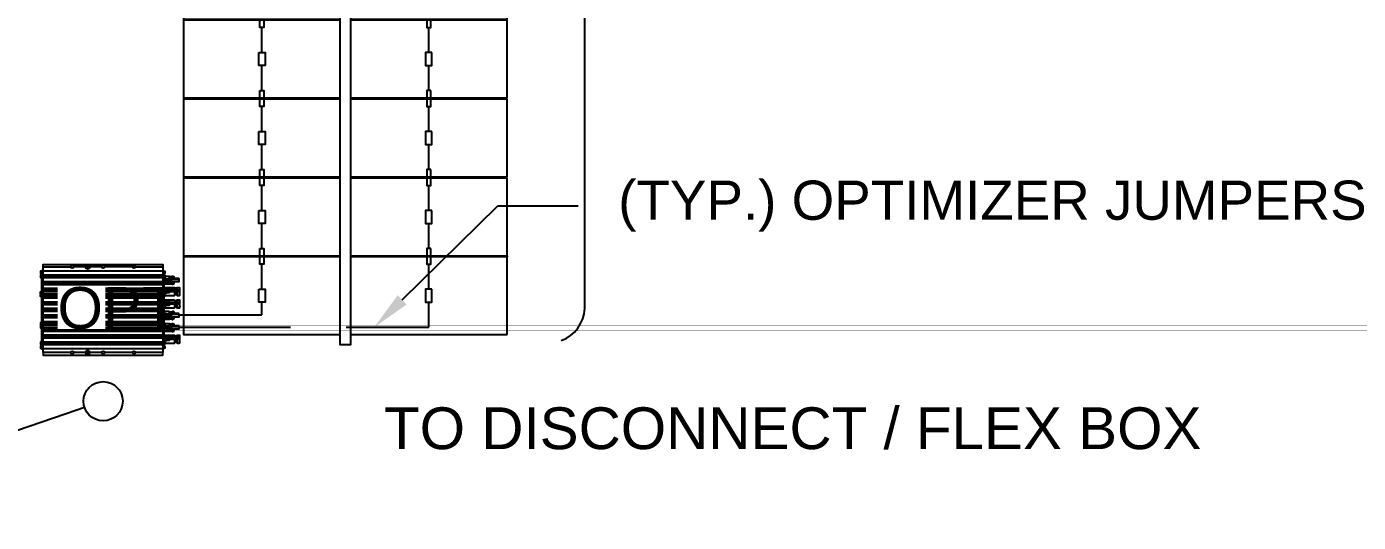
# Model space of a CAD drawing. Header units: inches. Extents: x -4 to 3761, y -12 to 63679.
# Drawn here: x 25.611 to 28.598, y 4.122 to 5.234 of the extents above; entities that cross this region are included whole.
import ezdxf
from ezdxf import colors
from ezdxf.entities.mleader import LeaderData, LeaderLine
from ezdxf.math import Vec2, Vec3

# ---------------------------------------------------------------- set-up
doc = ezdxf.new("R2010")
doc.units = ezdxf.units.IN
doc.header["$MEASUREMENT"] = 0
doc.linetypes.add('HIDDEN', pattern=[0.375, 0.25, -0.125])
for name, color, linetype in [('E-CABL-DF', 10, 'DF_CABLE'), ('E-HARN-COMP', 8, 'Continuous'), ('E-OPT', 10, 'Continuous'), ('E-TRNK-CABL-NEG', 170, 'HIDDEN'), ('E-TRUNK-CABLE-POS', 10, 'HIDDEN'), ('G-ANNO-TEXT', 1, 'Continuous'), ('PVcase PV Modules (full frames)', 142, 'Continuous'), ('XREF', 7, 'Continuous')]:
    doc.layers.add(name, color=color, linetype=linetype)
doc.styles.add('NEI-A', font='arial.ttf')
doc.styles.get("Standard").update_dxf_attribs({"font": 'arial.ttf'})
doc.linetypes.add('DF_CABLE', pattern='A,1,-0.2,["DF",Standard,S=0.1,R=0,X=-0.1,Y=-0.05],-0.2', length=1.4)

# ---------------------------------------------------------------- blocks, each defined once
blk = doc.blocks.new('HT72-18X (2x13)')
for points in [[(50213.14, 17196.213), (50213.14, 17144.534), (50213.632, 17144.534), (50213.632, 17196.213), (50213.14, 17196.213)], [(50205.643, 17192.012), (50205.643, 17195.73), (50213.14, 17195.73), (50213.14, 17192.012), (50205.643, 17192.012)], [(50213.632, 17192.012), (50213.632, 17195.73), (50221.128, 17195.73), (50221.128, 17192.012), (50213.632, 17192.012)], [(50205.643, 17188.236), (50205.643, 17191.953), (50213.14, 17191.953), (50213.14, 17188.236), (50205.643, 17188.236)], [(50213.632, 17188.236), (50213.632, 17191.953), (50221.128, 17191.953), (50221.128, 17188.236), (50213.632, 17188.236)], [(50205.643, 17184.46), (50205.643, 17188.177), (50213.14, 17188.177), (50213.14, 17184.46), (50205.643, 17184.46)], [(50213.632, 17184.46), (50213.632, 17188.177), (50221.128, 17188.177), (50221.128, 17184.46), (50213.632, 17184.46)], [(50205.643, 17180.684), (50205.643, 17184.401), (50213.14, 17184.401), (50213.14, 17180.684), (50205.643, 17180.684)], [(50213.632, 17180.684), (50213.632, 17184.401), (50221.128, 17184.401), (50221.128, 17180.684), (50213.632, 17180.684)], [(50205.643, 17176.907), (50205.643, 17180.625), (50213.14, 17180.625), (50213.14, 17176.907), (50205.643, 17176.907)], [(50213.632, 17176.907), (50213.632, 17180.625), (50221.128, 17180.625), (50221.128, 17176.907), (50213.632, 17176.907)], [(50205.643, 17173.131), (50205.643, 17176.848), (50213.14, 17176.848), (50213.14, 17173.131), (50205.643, 17173.131)], [(50213.632, 17173.131), (50213.632, 17176.848), (50221.128, 17176.848), (50221.128, 17173.131), (50213.632, 17173.131)], [(50205.643, 17169.355), (50205.643, 17173.072), (50213.14, 17173.072), (50213.14, 17169.355), (50205.643, 17169.355)], [(50213.632, 17169.355), (50213.632, 17173.072), (50221.128, 17173.072), (50221.128, 17169.355), (50213.632, 17169.355)], [(50205.643, 17163.899), (50205.643, 17167.616), (50213.14, 17167.616), (50213.14, 17163.899), (50205.643, 17163.899)], [(50213.632, 17163.899), (50213.632, 17167.616), (50221.128, 17167.616), (50221.128, 17163.899), (50213.632, 17163.899)], [(50205.643, 17160.123), (50205.643, 17163.84), (50213.14, 17163.84), (50213.14, 17160.123), (50205.643, 17160.123)], [(50213.632, 17160.123), (50213.632, 17163.84), (50221.128, 17163.84), (50221.128, 17160.123), (50213.632, 17160.123)], [(50205.643, 17156.346), (50205.643, 17160.064), (50213.14, 17160.064), (50213.14, 17156.346), (50205.643, 17156.346)], [(50213.632, 17156.346), (50213.632, 17160.064), (50221.128, 17160.064), (50221.128, 17156.346), (50213.632, 17156.346)], [(50205.643, 17152.57), (50205.643, 17156.287), (50213.14, 17156.287), (50213.14, 17152.57), (50205.643, 17152.57)], [(50213.632, 17152.57), (50213.632, 17156.287), (50221.128, 17156.287), (50221.128, 17152.57), (50213.632, 17152.57)], [(50205.643, 17148.794), (50205.643, 17152.511), (50213.14, 17152.511), (50213.14, 17148.794), (50205.643, 17148.794)], [(50213.632, 17148.794), (50213.632, 17152.511), (50221.128, 17152.511), (50221.128, 17148.794), (50213.632, 17148.794)], [(50205.643, 17145.018), (50205.643, 17148.735), (50213.14, 17148.735), (50213.14, 17145.018), (50205.643, 17145.018)], [(50213.632, 17145.018), (50213.632, 17148.735), (50221.128, 17148.735), (50221.128, 17145.018), (50213.632, 17145.018)]]:
    blk.add_lwpolyline(points)
blk = doc.blocks.new('AMPT-OPTIMIZER')
at = {"layer": 'E-OPT'}
for p, q in [((6.025, 3.759), (6.171, 3.765)), ((6.171, 3.395), (6.171, 3.407)), ((5.883, 3.023), (5.87, 3.023)), ((6.045, 3.13), (6.532, 3.13)), ((6.045, 3.042), (6.532, 3.042)), ((6.532, 3.033), (6.045, 3.033)), ((6.399, 2.897), (6.301, 2.897)), ((5.883, 2.428), (5.87, 2.428)), ((6.025, 2.075), (6.171, 2.081)), ((6.045, 2.534), (6.532, 2.534)), ((6.045, 2.447), (6.532, 2.447)), ((6.532, 2.438), (6.045, 2.438)), ((6.399, 2.302), (6.301, 2.302)), ((6.025, 1.495), (6.171, 1.5)), ((6.171, 1.71), (6.171, 1.723)), ((5.883, 0.744), (5.87, 0.744)), ((6.045, 0.85), (6.532, 0.85)), ((6.045, 0.763), (6.532, 0.763)), ((6.532, 0.753), (6.045, 0.753)), ((6.171, 1.13), (6.171, 1.143)), ((6.399, 0.618), (6.301, 0.618))]:
    blk.add_line(p, q, dxfattribs=at)
for points in [[(-0.089, 4.013), (-0.131, 4.013), (-0.131, 3.905), (-0.089, 3.905)], [(-0.089, 3.824), (-0.131, 3.824), (-0.131, 3.717), (-0.089, 3.717)], [(-0.028, 4.028), (0, 4.028)], [(0, 4.218), (0, 4.34), (5.73, 4.34), (5.73, 4.218)], [(1.325, 0.123), (0, 0.123), (0, 4.218), (1.325, 4.218)], [(0, 4.031), (5.73, 4.031)], [(0, 3.836), (5.73, 3.836)], [(2.027, 4.218), (1.448, 4.218)], [(2.805, 4.218), (2.226, 4.218)], [(4.28, 4.218), (2.928, 4.218)], [(4.403, 4.218), (5.73, 4.218), (5.73, 0.123), (4.403, 0.123)], [(5.73, 4.037), (5.775, 4.037), (5.775, 0.305), (5.73, 0.305)], [(5.775, 4.013), (5.817, 4.013), (5.817, 3.905), (5.775, 3.905)], [(5.775, 3.824), (5.817, 3.824), (5.817, 3.717), (5.775, 3.717)], [(0, 3.805), (5.73, 3.805)], [(0, 3.774), (5.73, 3.774)], [(0, 3.744), (5.73, 3.744)], [(0, 3.713), (5.73, 3.713)], [(0, 3.524), (5.73, 3.524)], [(0, 3.485), (5.73, 3.485)], [(0, 3.453), (5.73, 3.453)], [(0, 3.422), (5.73, 3.422)], [(0, 3.383), (5.73, 3.383)], [(0, 3.199), (5.73, 3.199)], [(5.9, 3.444), (5.971, 3.444), (5.971, 3.64), (5.9, 3.64)], [(6.112, 3.683), (6.112, 3.549), (6.112, 3.489)], [(6.171, 3.725), (6.171, 3.777), (6.196, 3.778)], [(6.196, 3.726), (6.196, 3.778), (6.254, 3.756), (6.254, 3.704)], [(-0.089, 2.924), (-0.131, 2.924), (-0.131, 3.032), (-0.089, 3.032)], [(-0.089, 2.8), (-0.131, 2.8), (-0.131, 2.907), (-0.089, 2.907)], [(0, 3.165), (5.73, 3.165)], [(0, 3.132), (5.73, 3.132)], [(0, 3.097), (5.73, 3.097)], [(0, 3.041), (5.73, 3.041)], [(0, 2.932), (5.73, 2.932)], [(0, 2.908), (5.73, 2.908)], [(0, 2.877), (5.73, 2.877)], [(0, 2.843), (5.73, 2.843)], [(0, 2.808), (5.73, 2.808)], [(0, 2.782), (5.73, 2.782)], [(0, 2.746), (5.73, 2.746)], [(5.775, 2.92), (5.817, 2.92), (5.817, 2.813), (5.775, 2.813)], [(5.87, 3.035), (5.87, 3.036), (5.855, 3.036)], [(5.897, 3.036), (5.883, 3.036), (5.883, 3.035)], [(0, 2.548), (5.73, 2.548)], [(0, 2.514), (5.73, 2.514)], [(0, 2.485), (5.73, 2.485)], [(0, 2.455), (5.73, 2.455)], [(0, 2.421), (5.73, 2.421)], [(0, 2.241), (5.73, 2.241)], [(0, 2.211), (5.73, 2.211)], [(0, 2.173), (5.73, 2.173)], [(0, 2.135), (5.73, 2.135)], [(0, 2.104), (5.73, 2.104)], [(0, 1.925), (5.73, 1.925)], [(5.87, 2.439), (5.87, 2.441), (5.855, 2.441)], [(5.897, 2.441), (5.883, 2.441), (5.883, 2.439)], [(5.9, 1.76), (5.971, 1.76), (5.971, 1.956), (5.9, 1.956)], [(6.112, 1.999), (6.112, 1.865), (6.112, 1.805)], [(6.171, 2.041), (6.171, 2.093), (6.196, 2.094)], [(6.196, 2.042), (6.196, 2.094), (6.254, 2.071), (6.254, 2.02)], [(-0.089, 1.541), (-0.131, 1.541), (-0.131, 1.434), (-0.089, 1.434)], [(-0.089, 1.417), (-0.131, 1.417), (-0.131, 1.31), (-0.089, 1.31)], [(0, 1.891), (5.73, 1.891)], [(0, 1.861), (5.73, 1.861)], [(0, 1.832), (5.73, 1.832)], [(0, 1.797), (5.73, 1.797)], [(0, 1.599), (5.73, 1.599)], [(0, 1.563), (5.73, 1.563)], [(0, 1.537), (5.73, 1.537)], [(0, 1.503), (5.73, 1.503)], [(0, 1.469), (5.73, 1.469)], [(0, 1.437), (5.73, 1.437)], [(0, 1.414), (5.73, 1.414)], [(0, 1.304), (5.73, 1.304)], [(5.775, 1.527), (5.817, 1.527), (5.817, 1.42), (5.775, 1.42)], [(5.9, 1.18), (5.971, 1.18), (5.971, 1.376), (5.9, 1.376)], [(6.112, 1.419), (6.112, 1.285), (6.112, 1.225)], [(6.171, 1.461), (6.171, 1.513), (6.196, 1.514)], [(6.196, 1.462), (6.196, 1.514), (6.254, 1.491), (6.254, 1.44)], [(0, 1.248), (5.73, 1.248)], [(0, 1.213), (5.73, 1.213)], [(0, 1.181), (5.73, 1.181)], [(0, 1.146), (5.73, 1.146)], [(0, 0.962), (5.73, 0.962)], [(0, 0.923), (5.73, 0.923)], [(0, 0.892), (5.73, 0.892)], [(0, 0.861), (5.73, 0.861)], [(0, 0.822), (5.73, 0.822)], [(5.87, 0.755), (5.87, 0.757), (5.855, 0.757)], [(5.897, 0.757), (5.883, 0.757), (5.883, 0.755)], [(-0.089, 0.624), (-0.131, 0.624), (-0.131, 0.517), (-0.089, 0.517)], [(-0.089, 0.433), (-0.131, 0.433), (-0.131, 0.326), (-0.089, 0.326)], [(-0.028, 0.313), (0, 0.313)], [(0, 0.633), (5.73, 0.633)], [(0, 0.602), (5.73, 0.602)], [(0, 0.571), (5.73, 0.571)], [(0, 0.54), (5.73, 0.54)], [(0, 0.51), (5.73, 0.51)], [(0, 0.311), (5.73, 0.311)], [(0, 0.123), (0, 0), (5.73, 0), (5.73, 0.123)], [(2.027, 0.123), (1.448, 0.123)], [(2.805, 0.123), (2.226, 0.123)], [(4.28, 0.123), (2.928, 0.123)], [(5.775, 0.624), (5.817, 0.624), (5.817, 0.517), (5.775, 0.517)], [(5.775, 0.433), (5.817, 0.433), (5.817, 0.326), (5.775, 0.326)]]:
    blk.add_lwpolyline(points, dxfattribs=at)
for points in [[(-0.028, 0.305), (-0.028, 4.037), (-0.089, 4.037), (-0.089, 0.305)], [(5.869, 3.553), (5.869, 3.592), (5.882, 3.592), (5.882, 3.553)], [(1.443, 2.652), (1.478, 2.652), (1.478, 2.634), (1.443, 2.634), (1.443, 2.6), (1.426, 2.6), (1.426, 2.634), (1.391, 2.634), (1.391, 2.652), (1.426, 2.652), (1.426, 2.686), (1.443, 2.686)], [(1.994, 2.652), (2.029, 2.652), (2.029, 2.634), (1.994, 2.634), (1.994, 2.6), (1.977, 2.6), (1.977, 2.634), (1.942, 2.634), (1.942, 2.652), (1.977, 2.652), (1.977, 2.686), (1.994, 2.686)], [(5.855, 3.046), (5.855, 3.035), (5.87, 3.035), (5.87, 3.022), (5.883, 3.022), (5.883, 3.035), (5.897, 3.035), (5.897, 3.046), (5.883, 3.046), (5.883, 3.06), (5.87, 3.06), (5.87, 3.046)], [(5.855, 2.451), (5.855, 2.439), (5.87, 2.439), (5.87, 2.426), (5.883, 2.426), (5.883, 2.439), (5.897, 2.439), (5.897, 2.451), (5.883, 2.451), (5.883, 2.465), (5.87, 2.465), (5.87, 2.451)], [(1.443, 1.689), (1.478, 1.689), (1.478, 1.706), (1.443, 1.706), (1.443, 1.741), (1.426, 1.741), (1.426, 1.706), (1.391, 1.706), (1.391, 1.689), (1.426, 1.689), (1.426, 1.654), (1.443, 1.654)], [(1.994, 1.689), (2.029, 1.689), (2.029, 1.706), (1.994, 1.706), (1.994, 1.741), (1.977, 1.741), (1.977, 1.706), (1.942, 1.706), (1.942, 1.689), (1.977, 1.689), (1.977, 1.654), (1.994, 1.654)], [(5.869, 1.869), (5.869, 1.908), (5.882, 1.908), (5.882, 1.869)], [(5.869, 1.289), (5.869, 1.327), (5.882, 1.327), (5.882, 1.289)], [(5.855, 0.767), (5.855, 0.755), (5.87, 0.755), (5.87, 0.742), (5.883, 0.742), (5.883, 0.755), (5.897, 0.755), (5.897, 0.767), (5.883, 0.767), (5.883, 0.781), (5.87, 0.781), (5.87, 0.767)]]:
    blk.add_lwpolyline(points, close=True, dxfattribs=at)
for points in [[(6.025, 3.707), (6.177, 3.713), (6.171, 3.725), (6.196, 3.726), (6.254, 3.704), (6.254, 3.699, -0.417336), (6.248, 3.693), (6.029, 3.684, 0.407505), (6.025, 3.681)], [(6.025, 3.413), (6.177, 3.407), (6.171, 3.395), (6.196, 3.394), (6.254, 3.416), (6.254, 3.421, 0.417361), (6.248, 3.427), (6.029, 3.436, -0.407434), (6.025, 3.439)], [(6.025, 2.023), (6.177, 2.029), (6.171, 2.041), (6.196, 2.042), (6.254, 2.02), (6.254, 2.015, -0.417336), (6.248, 2.009), (6.029, 2, 0.407505), (6.025, 1.996)], [(6.025, 1.728), (6.177, 1.723), (6.171, 1.71), (6.196, 1.71), (6.254, 1.732), (6.254, 1.737, 0.417361), (6.248, 1.743), (6.029, 1.751, -0.407434), (6.025, 1.755)], [(6.025, 1.443), (6.177, 1.449), (6.171, 1.461), (6.196, 1.462), (6.254, 1.44), (6.254, 1.434, -0.417336), (6.248, 1.428), (6.029, 1.42, 0.407505), (6.025, 1.416)], [(6.025, 1.148), (6.177, 1.143), (6.171, 1.13), (6.196, 1.129), (6.254, 1.152), (6.254, 1.157, 0.417361), (6.248, 1.163), (6.029, 1.171, -0.407434), (6.025, 1.175)]]:
    blk.add_lwpolyline(points, format="xyb", dxfattribs=at)
for centre, radius in [((1.386, 4.218), 0.0616), ((2.126, 4.218), 0.0994), ((2.126, 4.218), 0.0473), ((2.126, 4.218), 0.0136), ((2.866, 4.218), 0.0616), ((4.341, 4.218), 0.0616), ((5.874, 3.572), 0.0426), ((1.435, 2.643), 0.0939), ((1.986, 2.643), 0.0939), ((5.877, 3.04), 0.0426), ((5.874, 1.888), 0.0426), ((5.877, 2.444), 0.0426), ((1.435, 1.697), 0.0939), ((1.986, 1.697), 0.0939), ((5.874, 1.308), 0.0426), ((5.877, 0.76), 0.0426), ((1.386, 0.123), 0.0616), ((2.126, 0.123), 0.0994), ((2.126, 0.123), 0.0473), ((2.126, 0.123), 0.0136), ((2.866, 0.123), 0.0616), ((4.341, 0.123), 0.0616)]:
    blk.add_circle(centre, radius, dxfattribs=at)
for points, degree, knots in [([(5.817, 3.781), (6.025, 3.781), (6.025, 3.691), (6.025, 3.685), (6.025, 3.588), (6.025, 3.496), (6.025, 3.399), (6.025, 3.395), (6.025, 3.39), (5.775, 3.39)], 1, [0.137833, 0.137833, 0.8295, 1.8295, 2.8295, 3.8295, 4.781137, 5.781137, 6.781137, 7.781137, 8.528711, 8.528711]), ([(6.405, 3.219), (6.405, 3.218), (6.405, 3.216), (6.405, 3.183), (6.301, 3.183), (6.301, 3.195), (6.301, 3.204), (6.282, 3.224), (5.775, 3.224)], 1, [0, 0, 1, 2, 3, 4, 5, 6, 7, 7.955035, 7.955035]), ([(5.9, 3.606), (5.9, 3.617), (5.9, 3.629), (5.9, 3.64), (5.892, 3.644), (5.876, 3.652), (5.842, 3.667), (5.817, 3.678), (5.8, 3.685), (5.8, 3.686), (5.798, 3.686), (5.795, 3.688), (5.794, 3.689), (5.793, 3.69), (5.793, 3.691), (5.793, 3.691), (5.793, 3.592), (5.793, 3.494), (5.793, 3.395), (5.793, 3.395), (5.793, 3.395), (5.794, 3.396), (5.796, 3.397), (5.798, 3.398), (5.8, 3.399), (5.8, 3.399), (5.817, 3.406), (5.842, 3.417), (5.876, 3.432), (5.892, 3.44), (5.9, 3.444), (5.9, 3.475), (5.9, 3.507), (5.9, 3.539)], 3, [0, 0, 0, 0, 0.175489, 0.175489, 0.175489, 0.425436, 0.675194, 1.175489, 1.175489, 1.175489, 1.339863, 1.811084, 1.995544, 2.099777, 2.175489, 2.175489, 2.175489, 3.175489, 3.175489, 3.175489, 3.20703, 3.28519, 3.460771, 3.984033, 4.175489, 4.175489, 4.175489, 4.676213, 4.925949, 5.175489, 5.175489, 5.175489, 5.657834, 5.657834, 5.657834, 5.657834]), ([(5.928, 3.173), (5.912, 3.181), (5.881, 3.196), (5.85, 3.209), (5.834, 3.216), (5.833, 3.216), (5.832, 3.217), (5.83, 3.217), (5.828, 3.219), (5.827, 3.219), (5.827, 3.219), (5.827, 3.219), (5.827, 3.127), (5.827, 3.034), (5.827, 2.942), (5.827, 2.942), (5.827, 2.942), (5.828, 2.943), (5.829, 2.945), (5.832, 2.946), (5.833, 2.947), (5.834, 2.947), (5.85, 2.954), (5.881, 2.967), (5.912, 2.982), (5.928, 2.989), (5.967, 2.989), (6.006, 2.989), (6.045, 2.989), (6.045, 3.051), (6.045, 3.112), (6.045, 3.173), (6.006, 3.173), (5.967, 3.173), (5.928, 3.173), (5.928, 3.112), (5.928, 3.051), (5.928, 2.989)], 3, [0, 0, 0, 0, 0.499249, 1, 1, 1, 1.191456, 1.714328, 1.889909, 1.968408, 2, 2, 2, 3, 3, 3, 3.075721, 3.180211, 3.36466, 3.835604, 4, 4, 4, 4.500323, 5, 5, 5, 6, 6, 6, 7, 7, 7, 8, 8, 8, 9, 9, 9, 9]), ([(5.971, 3.64), (5.976, 3.636), (5.986, 3.629), (6, 3.616), (6.011, 3.605), (6.02, 3.596), (6.024, 3.591), (6.025, 3.588), (6.025, 3.557), (6.025, 3.527), (6.025, 3.496), (6.024, 3.493), (6.02, 3.489), (6.012, 3.479), (6, 3.468), (5.986, 3.456), (5.976, 3.448), (5.971, 3.444)], 3, [0, 0, 0, 0, 0.249655, 0.499064, 0.749429, 0.874826, 1, 1, 1, 2, 2, 2, 2.121887, 2.244534, 2.492906, 2.745645, 3, 3, 3, 3]), ([(6.496, 3.659), (6.496, 3.659), (6.496, 3.659), (6.496, 3.658), (6.496, 3.657), (6.496, 3.655), (6.496, 3.654), (6.496, 3.653), (6.496, 3.655), (6.497, 3.657), (6.496, 3.66), (6.496, 3.663), (6.495, 3.664), (6.494, 3.665), (6.493, 3.667), (6.491, 3.668), (6.49, 3.668), (6.489, 3.668), (6.487, 3.669), (6.486, 3.669), (6.486, 3.669), (6.366, 3.669), (6.246, 3.669), (6.125, 3.669)], 3, [0, 0, 0, 0, 0.00679, 0.082907, 0.273787, 0.579512, 1, 1, 1, 1.184323, 1.369552, 1.431018, 1.494647, 1.57509, 1.669545, 1.75354, 1.803206, 1.860768, 1.942971, 2, 2, 2, 3, 3, 3, 3]), ([(6.125, 3.638), (6.246, 3.638), (6.366, 3.638), (6.486, 3.638), (6.487, 3.638), (6.488, 3.638), (6.49, 3.638), (6.491, 3.639), (6.493, 3.64), (6.494, 3.641), (6.495, 3.642), (6.496, 3.644), (6.497, 3.648), (6.497, 3.651), (6.496, 3.653), (6.496, 3.652), (6.496, 3.649), (6.496, 3.644), (6.496, 3.639), (6.496, 3.635), (6.496, 3.631), (6.496, 3.626), (6.496, 3.62), (6.496, 3.614), (6.496, 3.607), (6.496, 3.6), (6.496, 3.592), (6.496, 3.585), (6.496, 3.578), (6.496, 3.571), (6.496, 3.565), (6.496, 3.56), (6.496, 3.558), (6.496, 3.555), (6.496, 3.55), (6.496, 3.542), (6.496, 3.536), (6.496, 3.532), (6.496, 3.529), (6.496, 3.525), (6.496, 3.522), (6.496, 3.519), (6.496, 3.516), (6.496, 3.514), (6.496, 3.513), (6.496, 3.513), (6.496, 3.513)], 3, [0, 0, 0, 0, 1, 1, 1, 1.083046, 1.158085, 1.262935, 1.337098, 1.402233, 1.482349, 1.555826, 1.696592, 2, 2, 2, 2.04231, 2.094742, 2.1573, 2.195082, 2.234864, 2.276646, 2.343067, 2.413996, 2.488015, 2.563526, 2.640518, 2.718997, 2.791295, 2.862229, 2.931799, 3, 3, 3, 3.1834, 3.352569, 3.507508, 3.584771, 3.655787, 3.720526, 3.805907, 3.877192, 3.933172, 3.972439, 3.994995, 4, 4, 4, 4]), ([(6.495, 3.507), (6.494, 3.507), (6.494, 3.506), (6.493, 3.505), (6.491, 3.504), (6.489, 3.503), (6.487, 3.503), (6.486, 3.503), (6.486, 3.503), (6.366, 3.503), (6.246, 3.503), (6.125, 3.503)], 3, [0, 0, 0, 0, 0.056801, 0.266575, 0.453065, 0.690822, 0.873365, 1, 1, 1, 2, 2, 2, 2]), ([(6.282, 3.224), (6.282, 3.222), (6.282, 3.221), (6.282, 3.219), (6.282, 3.219), (6.282, 3.219), (6.283, 3.218), (6.283, 3.217), (6.284, 3.216), (6.284, 3.216), (6.29, 3.209), (6.296, 3.202), (6.301, 3.195)], 3, [0, 0, 0, 0, 1, 1, 1, 1.133744, 1.328934, 1.783703, 2, 2, 2, 3, 3, 3, 3]), ([(6.495, 3.665), (6.495, 3.665), (6.495, 3.664), (6.495, 3.663), (6.496, 3.663), (6.496, 3.662), (6.496, 3.661), (6.496, 3.66), (6.496, 3.66), (6.496, 3.659), (6.496, 3.659)], 3, [0, 0, 0, 0, 0.122148, 0.248297, 0.373015, 0.498504, 0.624821, 0.749092, 0.874878, 1, 1, 1, 1]), ([(6.496, 3.513), (6.496, 3.513), (6.496, 3.512), (6.496, 3.511), (6.496, 3.511), (6.496, 3.51), (6.496, 3.509), (6.495, 3.508), (6.495, 3.508), (6.495, 3.507), (6.495, 3.507)], 3, [0, 0, 0, 0, 0.125061, 0.250714, 0.374997, 0.501326, 0.626689, 0.751419, 0.874759, 1, 1, 1, 1]), ([(6.405, 2.624), (6.405, 2.623), (6.405, 2.62), (6.405, 2.588), (6.301, 2.588), (6.301, 2.6), (6.301, 2.609), (6.282, 2.628), (5.775, 2.628)], 1, [0, 0, 1, 2, 3, 4, 5, 6, 7, 7.955035, 7.955035]), ([(5.928, 2.578), (5.912, 2.585), (5.881, 2.6), (5.85, 2.614), (5.834, 2.62), (5.833, 2.62), (5.832, 2.621), (5.83, 2.622), (5.828, 2.623), (5.827, 2.623), (5.827, 2.624), (5.827, 2.624), (5.827, 2.531), (5.827, 2.439), (5.827, 2.346), (5.827, 2.346), (5.827, 2.347), (5.828, 2.348), (5.829, 2.349), (5.832, 2.351), (5.833, 2.351), (5.834, 2.351), (5.85, 2.358), (5.881, 2.372), (5.912, 2.386), (5.928, 2.394), (5.967, 2.394), (6.006, 2.394), (6.045, 2.394), (6.045, 2.455), (6.045, 2.517), (6.045, 2.578), (6.006, 2.578), (5.967, 2.578), (5.928, 2.578), (5.928, 2.517), (5.928, 2.455), (5.928, 2.394)], 3, [0, 0, 0, 0, 0.499249, 1, 1, 1, 1.191456, 1.714328, 1.889909, 1.968408, 2, 2, 2, 3, 3, 3, 3.075721, 3.180211, 3.36466, 3.835604, 4, 4, 4, 4.500323, 5, 5, 5, 6, 6, 6, 7, 7, 7, 8, 8, 8, 9, 9, 9, 9]), ([(6.301, 2.967), (6.296, 2.96), (6.29, 2.954), (6.284, 2.947), (6.284, 2.947), (6.283, 2.946), (6.282, 2.944), (6.282, 2.943), (6.282, 2.942), (6.282, 2.942), (6.282, 2.913), (6.282, 2.885), (6.282, 2.857), (6.288, 2.863), (6.295, 2.87), (6.301, 2.876), (6.301, 2.907), (6.301, 2.937), (6.301, 2.967), (6.301, 2.971), (6.301, 2.975), (6.301, 2.979), (6.336, 2.979), (6.37, 2.979), (6.405, 2.979)], 3, [0, 0, 0, 0, 1, 1, 1, 1.158896, 1.546272, 1.765764, 2, 2, 2, 3, 3, 3, 4, 4, 4, 5, 5, 5, 6, 6, 6, 7, 7, 7, 7]), ([(6.282, 2.628), (6.282, 2.627), (6.282, 2.625), (6.282, 2.624), (6.282, 2.624), (6.282, 2.623), (6.283, 2.622), (6.283, 2.621), (6.284, 2.62), (6.284, 2.62), (6.29, 2.614), (6.296, 2.607), (6.301, 2.6)], 3, [0, 0, 0, 0, 1, 1, 1, 1.133744, 1.328934, 1.783703, 2, 2, 2, 3, 3, 3, 3]), ([(5.775, 2.097), (6.025, 2.097), (6.025, 2.007), (6.025, 2.001), (6.025, 1.904), (6.025, 1.812), (6.025, 1.715), (6.025, 1.711), (6.025, 1.706), (5.775, 1.706)], 1, [0, 0, 0.8295, 1.8295, 2.8295, 3.8295, 4.781137, 5.781137, 6.781137, 7.781137, 8.528711, 8.528711]), ([(5.9, 1.922), (5.9, 1.933), (5.9, 1.945), (5.9, 1.956), (5.892, 1.96), (5.876, 1.968), (5.842, 1.983), (5.817, 1.994), (5.8, 2.001), (5.8, 2.001), (5.798, 2.002), (5.795, 2.003), (5.794, 2.005), (5.793, 2.006), (5.793, 2.007), (5.793, 2.007), (5.793, 1.908), (5.793, 1.81), (5.793, 1.711), (5.793, 1.711), (5.793, 1.711), (5.794, 1.712), (5.796, 1.713), (5.798, 1.714), (5.8, 1.714), (5.8, 1.715), (5.817, 1.722), (5.842, 1.733), (5.876, 1.748), (5.892, 1.756), (5.9, 1.76), (5.9, 1.791), (5.9, 1.823), (5.9, 1.854)], 3, [0, 0, 0, 0, 0.175489, 0.175489, 0.175489, 0.425436, 0.675194, 1.175489, 1.175489, 1.175489, 1.339863, 1.811084, 1.995544, 2.099777, 2.175489, 2.175489, 2.175489, 3.175489, 3.175489, 3.175489, 3.20703, 3.28519, 3.460771, 3.984033, 4.175489, 4.175489, 4.175489, 4.676213, 4.925949, 5.175489, 5.175489, 5.175489, 5.657834, 5.657834, 5.657834, 5.657834]), ([(5.971, 1.956), (5.976, 1.952), (5.986, 1.944), (6, 1.932), (6.011, 1.921), (6.02, 1.912), (6.024, 1.907), (6.025, 1.904), (6.025, 1.873), (6.025, 1.843), (6.025, 1.812), (6.024, 1.809), (6.02, 1.805), (6.012, 1.795), (6, 1.784), (5.986, 1.772), (5.976, 1.764), (5.971, 1.76)], 3, [0, 0, 0, 0, 0.249655, 0.499064, 0.749429, 0.874826, 1, 1, 1, 2, 2, 2, 2.121887, 2.244534, 2.492906, 2.745645, 3, 3, 3, 3]), ([(6.496, 1.975), (6.496, 1.975), (6.496, 1.975), (6.496, 1.974), (6.496, 1.973), (6.496, 1.971), (6.496, 1.97), (6.496, 1.969), (6.496, 1.97), (6.497, 1.973), (6.496, 1.976), (6.496, 1.978), (6.495, 1.98), (6.494, 1.981), (6.493, 1.983), (6.491, 1.983), (6.49, 1.984), (6.489, 1.984), (6.487, 1.985), (6.486, 1.985), (6.486, 1.985), (6.366, 1.985), (6.246, 1.985), (6.125, 1.985)], 3, [0, 0, 0, 0, 0.00679, 0.082907, 0.273787, 0.579512, 1, 1, 1, 1.184323, 1.369552, 1.431018, 1.494647, 1.57509, 1.669545, 1.75354, 1.803206, 1.860768, 1.942971, 2, 2, 2, 3, 3, 3, 3]), ([(6.125, 1.954), (6.246, 1.954), (6.366, 1.954), (6.486, 1.954), (6.487, 1.954), (6.488, 1.954), (6.49, 1.954), (6.491, 1.955), (6.493, 1.956), (6.494, 1.957), (6.495, 1.958), (6.496, 1.96), (6.497, 1.964), (6.497, 1.967), (6.496, 1.969), (6.496, 1.968), (6.496, 1.965), (6.496, 1.96), (6.496, 1.955), (6.496, 1.951), (6.496, 1.947), (6.496, 1.942), (6.496, 1.936), (6.496, 1.93), (6.496, 1.923), (6.496, 1.915), (6.496, 1.908), (6.496, 1.901), (6.496, 1.894), (6.496, 1.887), (6.496, 1.88), (6.496, 1.876), (6.496, 1.874), (6.496, 1.871), (6.496, 1.866), (6.496, 1.858), (6.496, 1.852), (6.496, 1.848), (6.496, 1.844), (6.496, 1.841), (6.496, 1.838), (6.496, 1.835), (6.496, 1.832), (6.496, 1.83), (6.496, 1.829), (6.496, 1.829), (6.496, 1.829)], 3, [0, 0, 0, 0, 1, 1, 1, 1.083046, 1.158085, 1.262935, 1.337098, 1.402233, 1.482349, 1.555826, 1.696592, 2, 2, 2, 2.04231, 2.094742, 2.1573, 2.195082, 2.234864, 2.276646, 2.343067, 2.413996, 2.488015, 2.563526, 2.640518, 2.718997, 2.791295, 2.862229, 2.931799, 3, 3, 3, 3.1834, 3.352569, 3.507508, 3.584771, 3.655787, 3.720526, 3.805907, 3.877192, 3.933172, 3.972439, 3.994995, 4, 4, 4, 4]), ([(6.301, 2.372), (6.296, 2.365), (6.29, 2.358), (6.284, 2.351), (6.284, 2.351), (6.283, 2.35), (6.282, 2.349), (6.282, 2.347), (6.282, 2.347), (6.282, 2.346), (6.282, 2.318), (6.282, 2.29), (6.282, 2.261), (6.288, 2.268), (6.295, 2.275), (6.301, 2.281), (6.301, 2.311), (6.301, 2.341), (6.301, 2.372), (6.301, 2.376), (6.301, 2.38), (6.301, 2.384), (6.336, 2.384), (6.37, 2.384), (6.405, 2.384)], 3, [0, 0, 0, 0, 1, 1, 1, 1.158896, 1.546272, 1.765764, 2, 2, 2, 3, 3, 3, 4, 4, 4, 5, 5, 5, 6, 6, 6, 7, 7, 7, 7]), ([(6.495, 1.981), (6.495, 1.98), (6.495, 1.98), (6.495, 1.979), (6.496, 1.979), (6.496, 1.978), (6.496, 1.977), (6.496, 1.976), (6.496, 1.975), (6.496, 1.975), (6.496, 1.975)], 3, [0, 0, 0, 0, 0.122148, 0.248297, 0.373015, 0.498504, 0.624821, 0.749092, 0.874878, 1, 1, 1, 1]), ([(5.817, 1.517), (6.025, 1.517), (6.025, 1.427), (6.025, 1.421), (6.025, 1.324), (6.025, 1.232), (6.025, 1.135), (6.025, 1.131), (6.025, 1.126), (5.775, 1.126)], 1, [0.137833, 0.137833, 0.8295, 1.8295, 2.8295, 3.8295, 4.781137, 5.781137, 6.781137, 7.781137, 8.528711, 8.528711]), ([(5.9, 1.342), (5.9, 1.353), (5.9, 1.365), (5.9, 1.376), (5.892, 1.38), (5.876, 1.388), (5.843, 1.403), (5.819, 1.413), (5.803, 1.42)], 3, [4.824511, 4.824511, 4.824511, 4.824511, 5, 5, 5, 5.249947, 5.499706, 5.975484, 5.975484, 5.975484, 5.975484]), ([(5.971, 1.376), (5.976, 1.372), (5.986, 1.364), (6, 1.352), (6.011, 1.341), (6.02, 1.331), (6.024, 1.327), (6.025, 1.324), (6.025, 1.293), (6.025, 1.262), (6.025, 1.232), (6.024, 1.229), (6.02, 1.224), (6.012, 1.215), (6, 1.204), (5.986, 1.192), (5.976, 1.184), (5.971, 1.18)], 3, [0, 0, 0, 0, 0.249655, 0.499064, 0.749429, 0.874826, 1, 1, 1, 2, 2, 2, 2.121887, 2.244534, 2.492906, 2.745645, 3, 3, 3, 3]), ([(6.495, 1.823), (6.494, 1.823), (6.494, 1.822), (6.493, 1.821), (6.491, 1.82), (6.489, 1.819), (6.487, 1.819), (6.486, 1.819), (6.486, 1.819), (6.366, 1.819), (6.246, 1.819), (6.125, 1.819)], 3, [0, 0, 0, 0, 0.056801, 0.266575, 0.453065, 0.690822, 0.873365, 1, 1, 1, 2, 2, 2, 2]), ([(6.496, 1.395), (6.496, 1.395), (6.496, 1.395), (6.496, 1.394), (6.496, 1.393), (6.496, 1.391), (6.496, 1.39), (6.496, 1.389), (6.496, 1.39), (6.497, 1.393), (6.496, 1.396), (6.496, 1.398), (6.495, 1.4), (6.494, 1.401), (6.493, 1.402), (6.491, 1.403), (6.49, 1.404), (6.489, 1.404), (6.487, 1.404), (6.486, 1.404), (6.486, 1.404), (6.366, 1.404), (6.246, 1.404), (6.125, 1.404)], 3, [0, 0, 0, 0, 0.00679, 0.082907, 0.273787, 0.579512, 1, 1, 1, 1.184323, 1.369552, 1.431018, 1.494647, 1.57509, 1.669545, 1.75354, 1.803206, 1.860768, 1.942971, 2, 2, 2, 3, 3, 3, 3]), ([(6.125, 1.374), (6.246, 1.374), (6.366, 1.374), (6.486, 1.374), (6.487, 1.374), (6.488, 1.374), (6.49, 1.374), (6.491, 1.375), (6.493, 1.376), (6.494, 1.377), (6.495, 1.378), (6.496, 1.38), (6.497, 1.384), (6.497, 1.387), (6.496, 1.389), (6.496, 1.388), (6.496, 1.385), (6.496, 1.38), (6.496, 1.375), (6.496, 1.37), (6.496, 1.367), (6.496, 1.362), (6.496, 1.356), (6.496, 1.35), (6.496, 1.343), (6.496, 1.335), (6.496, 1.328), (6.496, 1.321), (6.496, 1.314), (6.496, 1.307), (6.496, 1.3), (6.496, 1.296), (6.496, 1.294), (6.496, 1.291), (6.496, 1.286), (6.496, 1.278), (6.496, 1.272), (6.496, 1.268), (6.496, 1.264), (6.496, 1.261), (6.496, 1.258), (6.496, 1.254), (6.496, 1.252), (6.496, 1.25), (6.496, 1.249), (6.496, 1.249), (6.496, 1.249)], 3, [0, 0, 0, 0, 1, 1, 1, 1.083046, 1.158085, 1.262935, 1.337098, 1.402233, 1.482349, 1.555826, 1.696592, 2, 2, 2, 2.04231, 2.094742, 2.1573, 2.195082, 2.234864, 2.276646, 2.343067, 2.413996, 2.488015, 2.563526, 2.640518, 2.718997, 2.791295, 2.862229, 2.931799, 3, 3, 3, 3.1834, 3.352569, 3.507508, 3.584771, 3.655787, 3.720526, 3.805907, 3.877192, 3.933172, 3.972439, 3.994995, 4, 4, 4, 4]), ([(6.496, 1.829), (6.496, 1.829), (6.496, 1.828), (6.496, 1.827), (6.496, 1.826), (6.496, 1.826), (6.496, 1.825), (6.495, 1.824), (6.495, 1.823), (6.495, 1.823), (6.495, 1.823)], 3, [0, 0, 0, 0, 0.125061, 0.250714, 0.374997, 0.501326, 0.626689, 0.751419, 0.874759, 1, 1, 1, 1]), ([(6.495, 1.401), (6.495, 1.4), (6.495, 1.4), (6.495, 1.399), (6.496, 1.398), (6.496, 1.398), (6.496, 1.397), (6.496, 1.396), (6.496, 1.395), (6.496, 1.395), (6.496, 1.395)], 3, [0, 0, 0, 0, 0.122148, 0.248297, 0.373015, 0.498504, 0.624821, 0.749092, 0.874878, 1, 1, 1, 1]), ([(6.405, 0.94), (6.405, 0.938), (6.405, 0.936), (6.405, 0.904), (6.301, 0.904), (6.301, 0.916), (6.301, 0.924), (6.282, 0.944), (5.775, 0.944)], 1, [0, 0, 1, 2, 3, 4, 5, 6, 7, 7.955035, 7.955035]), ([(5.793, 1.131), (5.793, 1.131), (5.793, 1.131), (5.794, 1.132), (5.796, 1.133), (5.798, 1.134), (5.8, 1.134), (5.8, 1.135), (5.817, 1.142), (5.842, 1.152), (5.876, 1.168), (5.892, 1.176), (5.9, 1.18), (5.9, 1.211), (5.9, 1.243), (5.9, 1.274)], 3, [2, 2, 2, 2, 2.031541, 2.109701, 2.285282, 2.808544, 3, 3, 3, 3.500724, 3.75046, 4, 4, 4, 4.482346, 4.482346, 4.482346, 4.482346]), ([(5.928, 0.894), (5.912, 0.901), (5.881, 0.916), (5.85, 0.929), (5.834, 0.936), (5.833, 0.936), (5.832, 0.937), (5.83, 0.938), (5.828, 0.939), (5.827, 0.939), (5.827, 0.94), (5.827, 0.94), (5.827, 0.847), (5.827, 0.755), (5.827, 0.662), (5.827, 0.662), (5.827, 0.663), (5.828, 0.664), (5.829, 0.665), (5.832, 0.666), (5.833, 0.667), (5.834, 0.667), (5.85, 0.674), (5.881, 0.687), (5.912, 0.702), (5.928, 0.71), (5.967, 0.71), (6.006, 0.71), (6.045, 0.71), (6.045, 0.771), (6.045, 0.832), (6.045, 0.894), (6.006, 0.894), (5.967, 0.894), (5.928, 0.894), (5.928, 0.832), (5.928, 0.771), (5.928, 0.71)], 3, [0, 0, 0, 0, 0.499249, 1, 1, 1, 1.191456, 1.714328, 1.889909, 1.968408, 2, 2, 2, 3, 3, 3, 3.075721, 3.180211, 3.36466, 3.835604, 4, 4, 4, 4.500323, 5, 5, 5, 6, 6, 6, 7, 7, 7, 8, 8, 8, 9, 9, 9, 9]), ([(6.495, 1.243), (6.494, 1.243), (6.494, 1.242), (6.493, 1.241), (6.491, 1.24), (6.489, 1.239), (6.487, 1.239), (6.486, 1.239), (6.486, 1.239), (6.366, 1.239), (6.246, 1.239), (6.125, 1.239)], 3, [0, 0, 0, 0, 0.056801, 0.266575, 0.453065, 0.690822, 0.873365, 1, 1, 1, 2, 2, 2, 2]), ([(6.282, 0.944), (6.282, 0.943), (6.282, 0.941), (6.282, 0.94), (6.282, 0.939), (6.282, 0.939), (6.283, 0.938), (6.283, 0.937), (6.284, 0.936), (6.284, 0.936), (6.29, 0.929), (6.296, 0.923), (6.301, 0.916)], 3, [0, 0, 0, 0, 1, 1, 1, 1.133744, 1.328934, 1.783703, 2, 2, 2, 3, 3, 3, 3]), ([(6.301, 0.688), (6.296, 0.681), (6.29, 0.674), (6.284, 0.667), (6.284, 0.667), (6.283, 0.666), (6.282, 0.665), (6.282, 0.663), (6.282, 0.662), (6.282, 0.662), (6.282, 0.634), (6.282, 0.606), (6.282, 0.577), (6.288, 0.584), (6.295, 0.59), (6.301, 0.597), (6.301, 0.627), (6.301, 0.657), (6.301, 0.688), (6.301, 0.692), (6.301, 0.696), (6.301, 0.7), (6.336, 0.7), (6.37, 0.7), (6.405, 0.7)], 3, [0, 0, 0, 0, 1, 1, 1, 1.158896, 1.546272, 1.765764, 2, 2, 2, 3, 3, 3, 4, 4, 4, 5, 5, 5, 6, 6, 6, 7, 7, 7, 7]), ([(6.496, 1.249), (6.496, 1.248), (6.496, 1.248), (6.496, 1.247), (6.496, 1.246), (6.496, 1.246), (6.496, 1.245), (6.495, 1.244), (6.495, 1.243), (6.495, 1.243), (6.495, 1.243)], 3, [0, 0, 0, 0, 0.125061, 0.250714, 0.374997, 0.501326, 0.626689, 0.751419, 0.874759, 1, 1, 1, 1])]:
    blk.add_open_spline(points, degree=degree, knots=knots, dxfattribs=at)
for points in [[(6.026, 3.683), (6.112, 3.683), (6.125, 3.669), (6.125, 3.638), (6.125, 3.503), (6.125, 3.502), (6.112, 3.489), (6.025, 3.489)], [(6.045, 3.122), (6.532, 3.122), (6.532, 3.13), (6.532, 3.216), (6.532, 3.219), (6.532, 3.224), (6.405, 3.224), (6.399, 3.218), (6.399, 3.213), (6.405, 3.219), (6.405, 3.224)], [(6.254, 3.756), (6.254, 3.75), (6.254, 3.75), (6.254, 3.698)], [(6.405, 3.218), (6.399, 3.213), (6.399, 3.183)], [(5.817, 2.857), (6.282, 2.857)], [(6.045, 2.526), (6.532, 2.526), (6.532, 2.534), (6.532, 2.62), (6.532, 2.624), (6.532, 2.628), (6.405, 2.628), (6.399, 2.622), (6.399, 2.618), (6.405, 2.624), (6.405, 2.628)], [(6.405, 2.944), (6.405, 2.947), (6.405, 2.979), (6.399, 2.977), (6.399, 2.945), (6.405, 2.944), (6.405, 2.942), (6.405, 2.857), (6.532, 2.857), (6.532, 2.942), (6.532, 2.947), (6.532, 3.033), (6.532, 3.042), (6.532, 3.122)], [(6.399, 2.945), (6.399, 2.863), (6.405, 2.857)], [(6.405, 2.623), (6.399, 2.618), (6.399, 2.588)], [(5.775, 2.261), (6.282, 2.261)], [(6.026, 1.999), (6.112, 1.999), (6.125, 1.985), (6.125, 1.954), (6.125, 1.819), (6.125, 1.818), (6.112, 1.805), (6.025, 1.805)], [(6.254, 2.071), (6.254, 2.066), (6.254, 2.066), (6.254, 2.014)], [(6.405, 2.349), (6.405, 2.351), (6.405, 2.384), (6.399, 2.382), (6.399, 2.349), (6.405, 2.349), (6.405, 2.346), (6.405, 2.261), (6.532, 2.261), (6.532, 2.346), (6.532, 2.351), (6.532, 2.438), (6.532, 2.447), (6.532, 2.526)], [(6.399, 2.349), (6.399, 2.267), (6.405, 2.261)], [(6.026, 1.419), (6.112, 1.419), (6.125, 1.405), (6.125, 1.374), (6.125, 1.239), (6.125, 1.238), (6.112, 1.225), (6.025, 1.225)], [(6.254, 1.491), (6.254, 1.486), (6.254, 1.486), (6.254, 1.434)], [(6.045, 0.842), (6.532, 0.842), (6.532, 0.85), (6.532, 0.936), (6.532, 0.94), (6.532, 0.944), (6.405, 0.944), (6.399, 0.938), (6.399, 0.934), (6.405, 0.94), (6.405, 0.944)], [(6.405, 0.938), (6.399, 0.934), (6.399, 0.904)], [(6.405, 0.665), (6.405, 0.667), (6.405, 0.7), (6.399, 0.697), (6.399, 0.665), (6.405, 0.665), (6.405, 0.662), (6.405, 0.577), (6.532, 0.577), (6.532, 0.662), (6.532, 0.667), (6.532, 0.753), (6.532, 0.763), (6.532, 0.842)], [(6.399, 0.665), (6.399, 0.583), (6.405, 0.577)], [(5.817, 0.577), (6.282, 0.577)]]:
    blk.add_open_spline(points, degree=1, dxfattribs=at)
for points in [[(6.026, 3.489), (6.027, 3.487), (6.029, 3.487), (6.139, 3.483), (6.248, 3.479), (6.254, 3.479), (6.254, 3.473), (6.254, 3.447), (6.254, 3.422)], [(6.026, 1.805), (6.027, 1.803), (6.029, 1.803), (6.139, 1.799), (6.248, 1.795), (6.254, 1.795), (6.254, 1.789), (6.254, 1.763), (6.254, 1.737)], [(6.026, 1.225), (6.027, 1.223), (6.029, 1.223), (6.139, 1.219), (6.248, 1.215), (6.254, 1.215), (6.254, 1.209), (6.254, 1.183), (6.254, 1.157)]]:
    blk.add_rational_spline(points, [1, 0.907480128539, 1, 1, 1, 0.717204342147, 1, 1, 1], degree=2, knots=[0, 0, 0, 0.8671, 0.8671, 1.8671, 1.8671, 3.409128, 3.409128, 4.409128, 4.409128, 4.409128], dxfattribs=at)
at = {"layer": 'E-OPT', "insert": (0.684, 3.255), "char_height": 2, "width": 2.28503, "attachment_point": 1, "bg_fill": 3, "box_fill_scale": 1, "bg_fill_color": 256, "bg_fill_transparency": 0}
blk.add_mtext('OPT', dxfattribs=at)
blk = doc.blocks.new('_DotBlank')
at = {"color": 0, "linetype": 'ByBlock', "lineweight": -2}
blk.add_line((-0.5, 0), (-1, 0), dxfattribs=at)
blk.add_circle((0, 0), 0.5, dxfattribs=at)

msp = doc.modelspace()

# ---------------------------------------------------------------- linework, layer by layer
at = {"layer": 'E-HARN-COMP'}
for points in [[(26.1343, 5.2495), (26.1433, 5.2495), (26.1433, 5.2317), (26.1343, 5.2317)], [(26.5178, 5.2495), (26.5087, 5.2495), (26.5087, 5.2317), (26.5178, 5.2317)], [(26.1317, 5.1756), (26.1459, 5.1756), (26.1459, 5.1465), (26.1317, 5.1465)], [(26.5203, 5.1756), (26.5062, 5.1756), (26.5062, 5.1465), (26.5203, 5.1465)], [(26.1343, 5.0903), (26.1433, 5.0903), (26.1433, 5.0725), (26.1343, 5.0725)], [(26.5178, 5.0903), (26.5087, 5.0903), (26.5087, 5.0725), (26.5178, 5.0725)], [(26.1343, 5.0725), (26.1433, 5.0725), (26.1433, 5.0547), (26.1343, 5.0547)], [(26.5178, 5.0725), (26.5087, 5.0725), (26.5087, 5.0547), (26.5178, 5.0547)], [(26.1317, 4.9986), (26.1459, 4.9986), (26.1459, 4.9694), (26.1317, 4.9694)], [(26.5203, 4.9986), (26.5062, 4.9986), (26.5062, 4.9694), (26.5203, 4.9694)], [(26.1343, 4.9133), (26.1433, 4.9133), (26.1433, 4.8955), (26.1343, 4.8955)], [(26.5178, 4.9133), (26.5087, 4.9133), (26.5087, 4.8955), (26.5178, 4.8955)], [(26.1343, 4.8955), (26.1433, 4.8955), (26.1433, 4.8777), (26.1343, 4.8777)], [(26.5178, 4.8955), (26.5087, 4.8955), (26.5087, 4.8777), (26.5178, 4.8777)], [(26.1317, 4.8216), (26.1459, 4.8216), (26.1459, 4.7924), (26.1317, 4.7924)], [(26.5203, 4.8216), (26.5062, 4.8216), (26.5062, 4.7924), (26.5203, 4.7924)], [(26.1343, 4.7363), (26.1433, 4.7363), (26.1433, 4.7185), (26.1343, 4.7185)], [(26.5178, 4.7363), (26.5087, 4.7363), (26.5087, 4.7185), (26.5178, 4.7185)], [(26.1343, 4.7185), (26.1433, 4.7185), (26.1433, 4.7007), (26.1343, 4.7007)], [(26.5178, 4.7185), (26.5087, 4.7185), (26.5087, 4.7007), (26.5178, 4.7007)], [(26.1317, 4.6445), (26.1459, 4.6445), (26.1459, 4.6154), (26.1317, 4.6154)], [(26.5203, 4.6445), (26.5062, 4.6445), (26.5062, 4.6154), (26.5203, 4.6154)]]:
    msp.add_lwpolyline(points, close=True, dxfattribs=at)
at = {"layer": 'E-TRNK-CABL-NEG'}
for points in [[(26.1388, 5.1756), (26.1388, 5.2317)], [(26.5133, 5.0903), (26.5133, 5.1465)], [(26.1388, 4.9986), (26.1388, 5.0547)], [(26.5133, 4.9133), (26.5133, 4.9694)], [(26.1388, 4.8216), (26.1388, 4.8777)], [(26.5133, 4.7363), (26.5133, 4.7924)], [(26.1388, 4.6445), (26.1388, 4.7007)], [(25.953, 4.5593), (26.5133, 4.5593), (26.5133, 4.6154)]]:
    msp.add_lwpolyline(points, dxfattribs=at)
at = {"layer": 'E-TRUNK-CABLE-POS'}
for points in [[(26.5133, 5.1756), (26.5133, 5.2317)], [(26.1388, 5.0903), (26.1388, 5.1465)], [(26.5133, 4.9986), (26.5133, 5.0547)], [(26.1388, 4.9133), (26.1388, 4.9694)], [(26.5133, 4.8216), (26.5133, 4.8777)], [(26.1388, 4.7363), (26.1388, 4.7924)], [(26.5133, 4.6445), (26.5133, 4.7007)], [(25.953, 4.5874), (26.1388, 4.5874), (26.1388, 4.6154)]]:
    msp.add_lwpolyline(points, dxfattribs=at)
at = {"layer": 'G-ANNO-TEXT', "flags": 128}
msp.add_lwpolyline([(26.8101, 4.5294, 0.298343), (26.8634, 4.6017), (26.8634, 5.5706), (26.8634, 5.5706, -0.298343), (26.9167, 5.6429, -0.298343), (26.8634, 5.7152), (26.8634, 5.7352), (26.8634, 6.7432, 0.298343), (26.8101, 6.8155)], format="xyb", dxfattribs=at)
at = {"layer": 'XREF', "flags": 128}
msp.add_lwpolyline([(26.689, 4.7199), (26.689, 4.7171)], dxfattribs=at)

# ---------------------------------------------------------------- block references
at = {"layer": 'PVcase PV Modules (full frames)', "color": 140, "true_color": 0x00bfff, "xscale": -0.046875, "yscale": 0.046875, "zscale": 0.046875}
msp.add_blockref('HT72-18X (2x13)', (2380.0785, -799.1298), dxfattribs=at)

# ---------------------------------------------------------------- next in the draw order: block references
at = {"layer": 'E-OPT', "xscale": 0.046875, "yscale": 0.046875, "zscale": 0.046875}
msp.add_blockref('AMPT-OPTIMIZER', (25.6484, 4.497), dxfattribs=at)

# ---------------------------------------------------------------- next in the draw order: leaders
at = {"layer": 'G-ANNO-TEXT'}
ml = msp.add_multileader_mtext('Standard', dxfattribs=at)
ml.set_content('(TYP.) OPTIMIZER JUMPERS', color=256, style='NEI-A')
ml.set_leader_properties()
ml.build(insert=Vec2(0, 0))
ml.multileader.update_dxf_attribs({"dogleg_length": 0.36, "arrow_head_size": 0.0879})
ctx = ml.context
ctx.base_point, ctx.char_height, ctx.arrow_head_size, ctx.landing_gap_size, ctx.plane_origin = Vec3(26.8482, 4.8316, -0.0895), 0.087943, 0.0879, 0.09, Vec3(55.122, -15.0926, -0.0895)
notes = []
notes.append((ctx, [(0, (1, 1, 0), (26.6681, 4.8316, -0.0895), (1, 0), 0.1801, [(1, [(26.3908, 4.5593, -0.0895)], 0, [])])]))
ctx.mtext.insert, ctx.mtext.width, ctx.mtext.flow_direction = Vec3(26.9382, 4.8885, -0.0895), 1.67353, 5
ctx.mtext.has_bg_fill, ctx.mtext.bg_color, ctx.mtext.bg_scale_factor, ctx.mtext.bg_transparency, ctx.mtext.use_window_bg_color = 1, -1073741824, 1.5, 0, 1
for ctx, leaders in notes:
    for number, flags, end, landing, length, lines in leaders:
        leader = LeaderData()
        leader.index, (leader.has_last_leader_line, leader.has_dogleg_vector, leader.attachment_direction) = number, flags
        leader.last_leader_point, leader.dogleg_vector, leader.dogleg_length = Vec3(end), Vec3(landing), length
        for number, points, colour, breaks in lines:
            line = LeaderLine()
            line.index, line.vertices, line.color, line.breaks = number, Vec3.list(points), colors.encode_raw_color(colour), breaks
            leader.lines.append(line)
        ctx.leaders.append(leader)

# ---------------------------------------------------------------- next in the draw order: linework, layer by layer
at = {"layer": 'E-CABL-DF', "linetype": 'Continuous', "flags": 128}
msp.add_lwpolyline([(26.3512, 4.327, 0, 0.0469, 0), (26.1699, 4.327, 0, 0, 0), (25.7827, 4.327, 0, 0, 0), (25.7827, 4.497, 0, 0, 0)], format="xyseb", dxfattribs=at)

# ---------------------------------------------------------------- next in the draw order: texts
at = {"layer": 'G-ANNO-TEXT', "insert": (26.4128, 4.3797, -0.0895), "char_height": 0.09375, "width": 1.833923, "attachment_point": 1, "style": 'NEI-A', "bg_fill": 3, "box_fill_scale": 1.5, "bg_fill_color": 256, "bg_fill_transparency": 0}
msp.add_mtext('TO DISCONNECT / FLEX BOX', dxfattribs=at)

# ---------------------------------------------------------------- next in the draw order: leaders
at = {"layer": 'G-ANNO-TEXT'}
ml = msp.add_multileader_mtext('Standard', dxfattribs=at)
ml.set_content('2-1/C  DC TRUNK BUSS (+/-)', color=256, style='NEI-A')
ml.set_leader_properties()
ml.set_arrow_properties(name='DOTBLANK')
ml.build(insert=Vec2(0, 0))
ml.multileader.update_dxf_attribs({"dogleg_length": 0.36, "arrow_head_size": 0.0879})
ctx = ml.context
ctx.base_point, ctx.char_height, ctx.arrow_head_size, ctx.landing_gap_size, ctx.plane_origin = Vec3(24.2289, 4.327, -0.0895), 0.087943, 0.0879, 0.09, Vec3(49.4528, -9.1911, -0.0895)
ctx.text_align_type = 2
notes = []
notes.append((ctx, [(1, (1, 1, 0), (25.5886, 4.327, -0.0895), (-1, 0), 0.1801, [(1, [(25.7827, 4.3935, -0.0895)], 0, [])])]))
ctx.mtext.insert, ctx.mtext.width, ctx.mtext.alignment, ctx.mtext.flow_direction = Vec3(25.3185, 4.3839, -0.0895), 1.004062, 3, 5
ctx.mtext.has_bg_fill, ctx.mtext.bg_color, ctx.mtext.bg_scale_factor, ctx.mtext.bg_transparency, ctx.mtext.use_window_bg_color = 1, -1073741824, 1, 0, 1
for ctx, leaders in notes:
    for number, flags, end, landing, length, lines in leaders:
        leader = LeaderData()
        leader.index, (leader.has_last_leader_line, leader.has_dogleg_vector, leader.attachment_direction) = number, flags
        leader.last_leader_point, leader.dogleg_vector, leader.dogleg_length = Vec3(end), Vec3(landing), length
        for number, points, colour, breaks in lines:
            line = LeaderLine()
            line.index, line.vertices, line.color, line.breaks = number, Vec3.list(points), colors.encode_raw_color(colour), breaks
            leader.lines.append(line)
        ctx.leaders.append(leader)

doc.saveas('drawing.dxf')
